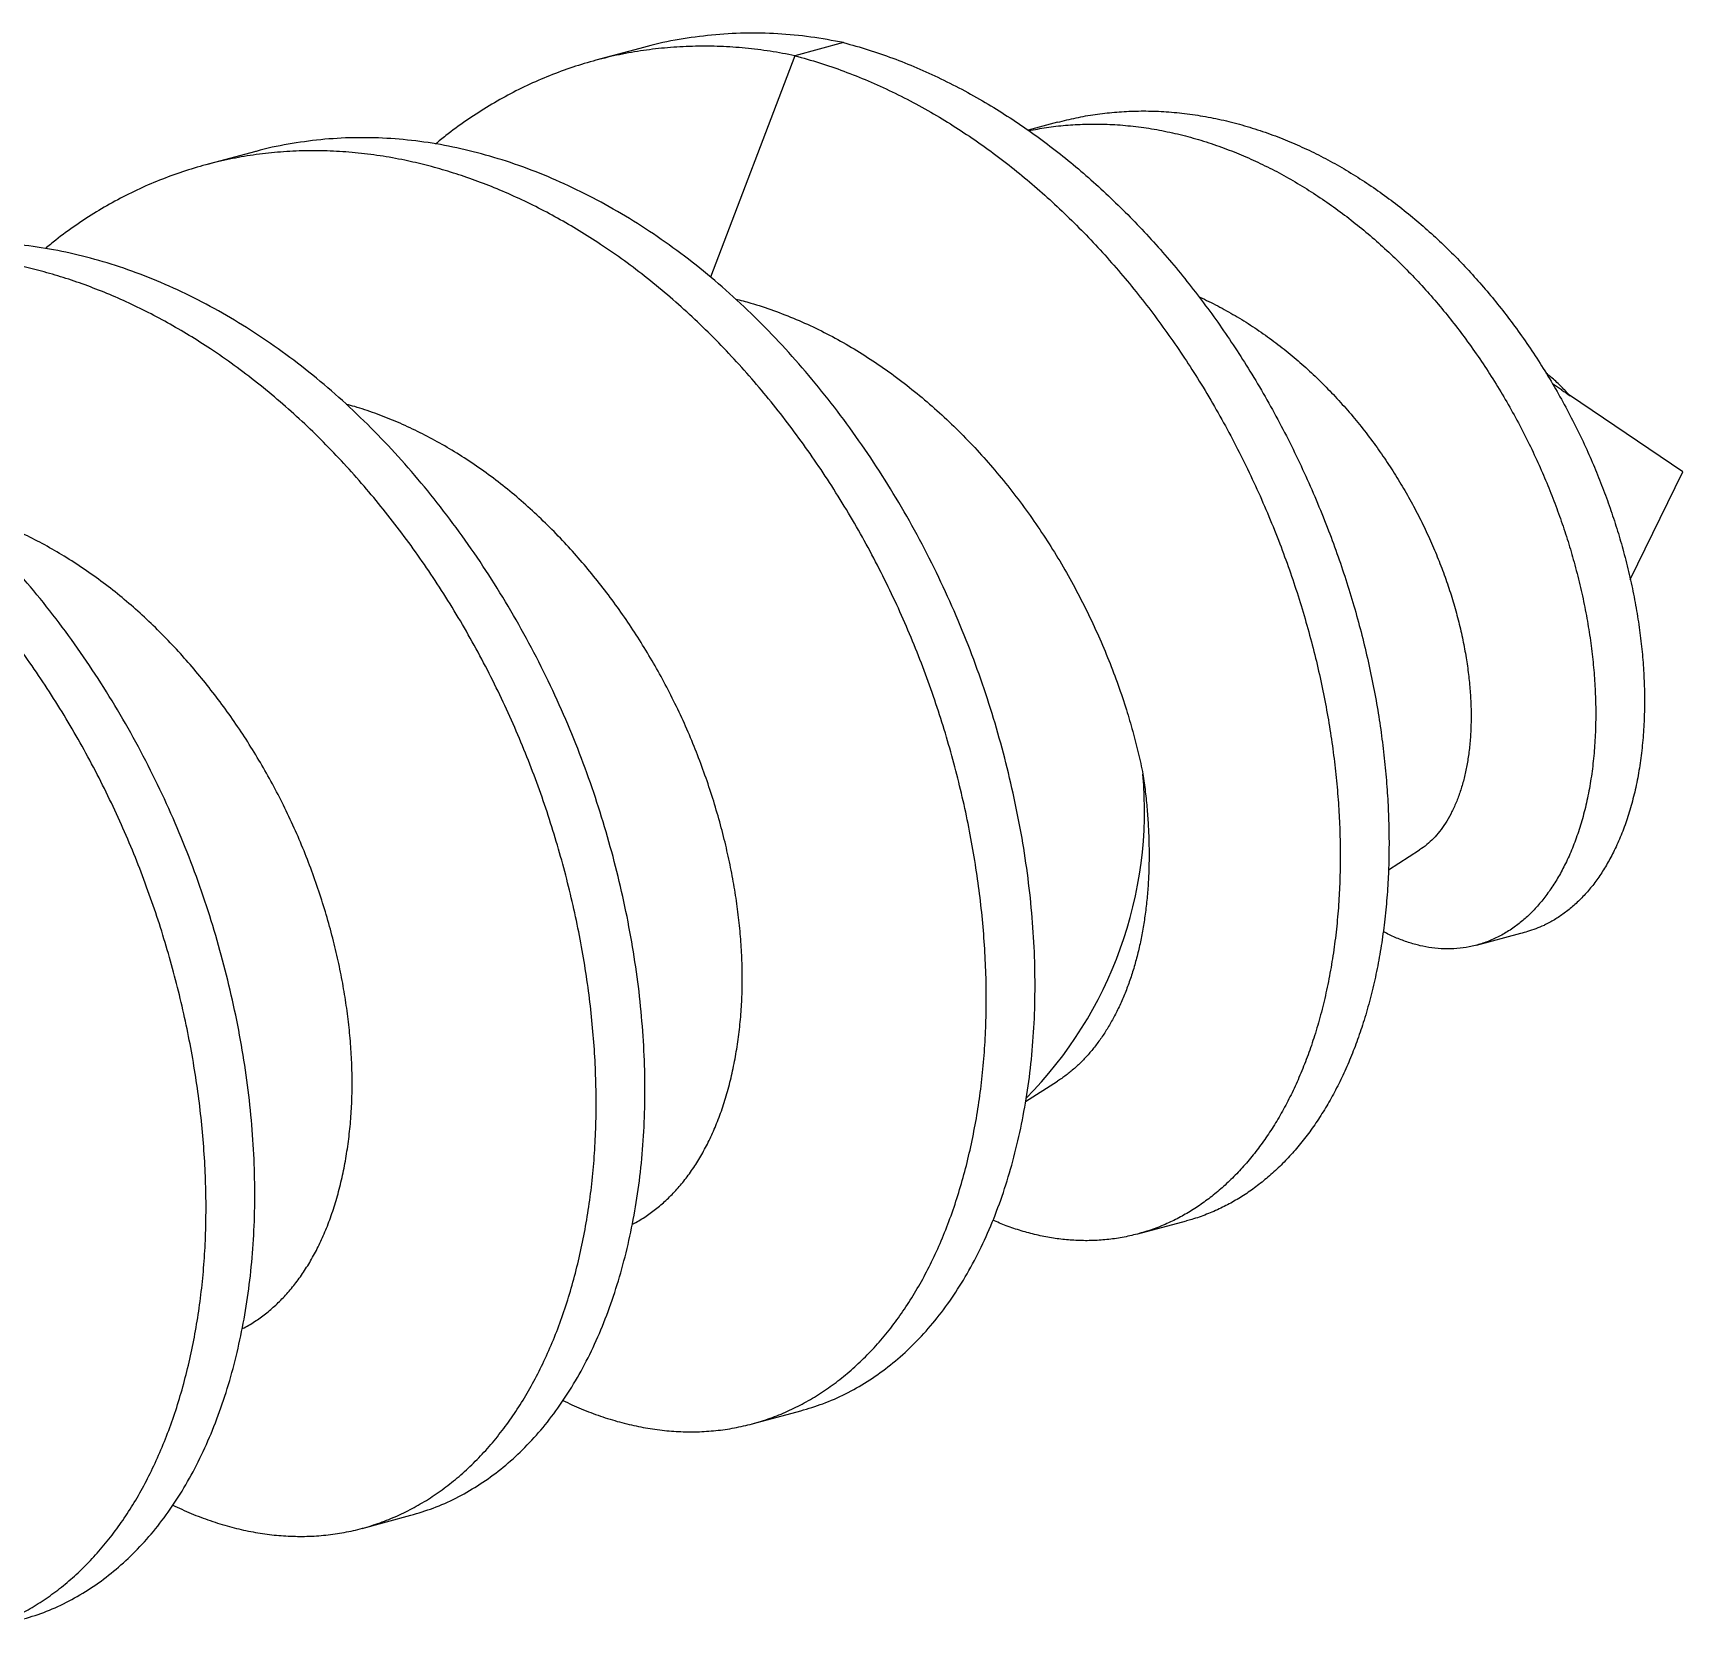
# Model space of a CAD drawing. Header units: inches. Extents: x 0.06 to 2.79, y 0.06 to 2.14.
# Drawn here: x 2.5606 to 2.6603, y 1.9337 to 2.0308 of the extents above; entities that cross this region are included whole.
import ezdxf

# ---------------------------------------------------------------- set-up
doc = ezdxf.new("R2010")
doc.units = ezdxf.units.IN
doc.header["$LTSCALE"] = 0.2599
doc.header["$MEASUREMENT"] = 0
doc.linetypes.add('SLD-Solid', pattern=[0])

msp = doc.modelspace()

# ---------------------------------------------------------------- linework, layer by layer
at = {"color": 7, "linetype": 'SLD-Solid', "lineweight": 25}
for p, q in [((2.597578, 2.029939), (2.594632, 2.029149)), ((2.609597, 2.030214), (2.606651, 2.029425)), ((2.606651, 2.029425), (2.601562, 2.016052)), ((2.622512, 2.025407), (2.620736, 2.024931)), ((2.574008, 2.023624), (2.571062, 2.022835)), ((2.652971, 2.009239), (2.652427, 2.009606)), ((2.660307, 2.0043), (2.653445, 2.00892)), ((2.657125, 1.99779), (2.660307, 2.0043)), ((2.64251, 1.980256), (2.644397, 1.981461)), ((2.647835, 1.975702), (2.650516, 1.97642)), ((2.62059, 1.966256), (2.622516, 1.967485)), ((2.627365, 1.958258), (2.630311, 1.959048)), ((2.604067, 1.946787), (2.607013, 1.947576)), ((2.580497, 1.940472), (2.583443, 1.941262))]:
    msp.add_line(p, q, dxfattribs=at)
msp.add_arc((2.603037, 1.983856), 0.024739, 315.30467, 5.06173, dxfattribs=at)
for points, knots in [([(2.609597, 2.030214), (2.608935, 2.030338), (2.607605, 2.030586), (2.605605, 2.03077), (2.603605, 2.030811), (2.601614, 2.030699), (2.59965, 2.030416), (2.598302, 2.030156), (2.597625, 2.029948), (2.597578, 2.029933)], [0, 0, 0, 0, 0.162398, 0.326104, 0.490815, 0.656214, 0.821974, 0.987768, 1, 1, 1, 1]), ([(2.606651, 2.029425), (2.606153, 2.029521), (2.605154, 2.029712), (2.603652, 2.029894), (2.602145, 2.029996), (2.60064, 2.03001), (2.59915, 2.029937), (2.597679, 2.029779), (2.596233, 2.029537), (2.594806, 2.02921), (2.593393, 2.028798), (2.592001, 2.0283), (2.590633, 2.027717), (2.589303, 2.027054), (2.588014, 2.026316), (2.586767, 2.025499), (2.58574, 2.024757), (2.585142, 2.024259), (2.584936, 2.024086)], [0, 0, 0, 0, 0.0638602, 0.1281301, 0.192743, 0.2576296, 0.322719, 0.3867736, 0.4508846, 0.5149821, 0.5789963, 0.6441592, 0.709091, 0.7737209, 0.8379802, 0.9018748, 0.9660431, 1, 1, 1, 1]), ([(2.609597, 2.030214), (2.610092, 2.030077), (2.611082, 2.029803), (2.612559, 2.029291), (2.614025, 2.028707), (2.615478, 2.028046), (2.616915, 2.027312), (2.618306, 2.026522), (2.619651, 2.025682), (2.620948, 2.024799), (2.622222, 2.023857), (2.623472, 2.022858), (2.624694, 2.021805), (2.625888, 2.020699), (2.627051, 2.019543), (2.628182, 2.018341), (2.62928, 2.017094), (2.630336, 2.015812), (2.63135, 2.0145), (2.632321, 2.01316), (2.633254, 2.011788), (2.634171, 2.010347), (2.635066, 2.008838), (2.635935, 2.007262), (2.636754, 2.005661), (2.637522, 2.004038), (2.638238, 2.002397), (2.638889, 2.000772), (2.639477, 1.999169), (2.640006, 1.997591), (2.640485, 1.996009), (2.640914, 1.994426), (2.641293, 1.992846), (2.641622, 1.991271), (2.641901, 1.989704), (2.64213, 1.988149), (2.642309, 1.986607), (2.642439, 1.985091), (2.642519, 1.983603), (2.642552, 1.982146), (2.642538, 1.980713), (2.642476, 1.97927), (2.64236, 1.977822), (2.642189, 1.976374), (2.641966, 1.974967), (2.641693, 1.973603), (2.64137, 1.972284), (2.641007, 1.971037), (2.640607, 1.969861), (2.640175, 1.968756), (2.639703, 1.9677), (2.639193, 1.966696), (2.638645, 1.965745), (2.638063, 1.964848), (2.637447, 1.964008), (2.636799, 1.963224), (2.636121, 1.962499), (2.635419, 1.961837), (2.634695, 1.961237), (2.633951, 1.960701), (2.633184, 1.960225), (2.632376, 1.959798), (2.631524, 1.959434), (2.630827, 1.959183), (2.630416, 1.959082), (2.630309, 1.959056)], [0, 0, 0, 0, 0.017789, 0.035539, 0.053251, 0.070927, 0.088567, 0.106171, 0.122737, 0.139271, 0.155774, 0.172246, 0.188686, 0.205092, 0.221467, 0.237812, 0.254125, 0.270408, 0.286369, 0.3023, 0.3182, 0.334069, 0.35117, 0.368234, 0.385262, 0.402256, 0.419215, 0.43614, 0.452065, 0.467958, 0.483819, 0.499649, 0.515445, 0.531208, 0.546941, 0.562642, 0.578312, 0.593952, 0.609282, 0.624581, 0.63985, 0.655087, 0.671506, 0.687889, 0.704236, 0.720548, 0.736826, 0.753068, 0.768351, 0.783601, 0.79882, 0.814007, 0.829161, 0.844282, 0.859371, 0.87443, 0.889459, 0.904456, 0.919155, 0.933823, 0.948461, 0.963068, 0.978806, 0.994507, 1, 1, 1, 1]), ([(2.606651, 2.029425), (2.607146, 2.029288), (2.608136, 2.029014), (2.609613, 2.028501), (2.611079, 2.027917), (2.612532, 2.027257), (2.613968, 2.026523), (2.61536, 2.025733), (2.616704, 2.024893), (2.618002, 2.02401), (2.619276, 2.023068), (2.620526, 2.022069), (2.621748, 2.021015), (2.622941, 2.019909), (2.624105, 2.018754), (2.625236, 2.017551), (2.626334, 2.016304), (2.62739, 2.015023), (2.628404, 2.013711), (2.629375, 2.012371), (2.630308, 2.010998), (2.631225, 2.009557), (2.63212, 2.008049), (2.632989, 2.006473), (2.633808, 2.004871), (2.634576, 2.003248), (2.635292, 2.001607), (2.635943, 1.999983), (2.636531, 1.99838), (2.637059, 1.996802), (2.637538, 1.99522), (2.637968, 1.993637), (2.638347, 1.992057), (2.638676, 1.990482), (2.638954, 1.988915), (2.639184, 1.987359), (2.639363, 1.985817), (2.639493, 1.984301), (2.639573, 1.982814), (2.639606, 1.981356), (2.639592, 1.979924), (2.639529, 1.97848), (2.639414, 1.977032), (2.639243, 1.975585), (2.63902, 1.974178), (2.638747, 1.972813), (2.638424, 1.971494), (2.638061, 1.970247), (2.637661, 1.969072), (2.637228, 1.967967), (2.636756, 1.966911), (2.636246, 1.965906), (2.635699, 1.964955), (2.635117, 1.964059), (2.634501, 1.963219), (2.633853, 1.962435), (2.633175, 1.96171), (2.632473, 1.961047), (2.631749, 1.960448), (2.631005, 1.959912), (2.630238, 1.959435), (2.629429, 1.95901), (2.628579, 1.958641), (2.627686, 1.958336), (2.626776, 1.958104), (2.625851, 1.957944), (2.624913, 1.957857), (2.623982, 1.957842), (2.623062, 1.957895), (2.622154, 1.958012), (2.621244, 1.958191), (2.620331, 1.958437), (2.619452, 1.958729), (2.618878, 1.958973), (2.618608, 1.959089)], [0, 0, 0, 0, 0.015567, 0.031099, 0.046598, 0.062065, 0.077501, 0.092905, 0.107401, 0.12187, 0.136311, 0.150724, 0.16511, 0.179466, 0.193795, 0.208098, 0.222373, 0.236621, 0.250588, 0.264528, 0.278441, 0.292327, 0.307292, 0.322223, 0.337124, 0.351995, 0.366835, 0.381645, 0.39558, 0.409487, 0.423367, 0.437218, 0.451041, 0.464835, 0.478601, 0.492341, 0.506053, 0.519739, 0.533153, 0.546541, 0.559902, 0.573235, 0.587603, 0.601938, 0.616243, 0.630517, 0.644761, 0.658974, 0.672347, 0.685692, 0.699009, 0.712298, 0.725559, 0.73879, 0.751995, 0.765172, 0.778322, 0.791446, 0.804308, 0.817144, 0.829952, 0.842734, 0.856506, 0.870245, 0.883954, 0.897632, 0.91128, 0.924897, 0.937708, 0.950492, 0.963247, 0.975975, 0.988673, 1, 1, 1, 1]), ([(2.62251, 2.025406), (2.622885, 2.0255), (2.623638, 2.025688), (2.624788, 2.025887), (2.625951, 2.026023), (2.627122, 2.026091), (2.628326, 2.026091), (2.629562, 2.026017), (2.630826, 2.025865), (2.632088, 2.02564), (2.633346, 2.025341), (2.634597, 2.02497), (2.635815, 2.024538), (2.636997, 2.02405), (2.638142, 2.023513), (2.639271, 2.022917), (2.640382, 2.022264), (2.641473, 2.021557), (2.642542, 2.020799), (2.643588, 2.019991), (2.644608, 2.019137), (2.6456, 2.018238), (2.646558, 2.017302), (2.64748, 2.016333), (2.648364, 2.015334), (2.649215, 2.014301), (2.650053, 2.013209), (2.650875, 2.012058), (2.651675, 2.01085), (2.652431, 2.009616), (2.653142, 2.00836), (2.653808, 2.007086), (2.654414, 2.005822), (2.654963, 2.004571), (2.655457, 2.00334), (2.655907, 2.002104), (2.656314, 2.000868), (2.65669, 1.999587), (2.65703, 1.998264), (2.657328, 1.996904), (2.65757, 1.995559), (2.657757, 1.994233), (2.657888, 1.992931), (2.657965, 1.991655), (2.657989, 1.99041), (2.65796, 1.989162), (2.657874, 1.987918), (2.657727, 1.986688), (2.657522, 1.98551), (2.65726, 1.98439), (2.656945, 1.983331), (2.656578, 1.982336), (2.656175, 1.981434), (2.655741, 1.98062), (2.655284, 1.979891), (2.654793, 1.979224), (2.654269, 1.978622), (2.653716, 1.978086), (2.653139, 1.977623), (2.652546, 1.977226), (2.652136, 1.977017), (2.651931, 1.976913)], [0, 0, 0, 0, 0.017117, 0.0343538, 0.0515422, 0.0686815, 0.0857717, 0.1039865, 0.1221441, 0.1402466, 0.1582948, 0.1762888, 0.1942278, 0.2110911, 0.2279046, 0.2446678, 0.2613794, 0.2780409, 0.2946536, 0.3112182, 0.3277345, 0.3442021, 0.3606203, 0.376697, 0.3927253, 0.4087039, 0.424634, 0.4417837, 0.4588792, 0.4759205, 0.492907, 0.509838, 0.526713, 0.5425719, 0.5583794, 0.5741374, 0.5898469, 0.6055084, 0.6229303, 0.6402914, 0.6575909, 0.6748284, 0.6920022, 0.7091133, 0.7261637, 0.7431544, 0.7616208, 0.7800149, 0.7983358, 0.8165826, 0.8347537, 0.8528512, 0.8708774, 0.8873393, 0.9037409, 0.9200816, 0.9363605, 0.952577, 0.9687298, 0.9843933, 1, 1, 1, 1]), ([(2.620781, 2.0249), (2.621135, 2.024967), (2.62187, 2.025105), (2.623005, 2.025233), (2.624176, 2.025302), (2.62538, 2.025301), (2.626616, 2.025228), (2.62788, 2.025076), (2.629142, 2.02485), (2.6304, 2.024551), (2.631651, 2.024181), (2.632868, 2.023749), (2.63405, 2.023261), (2.635196, 2.022723), (2.636325, 2.022127), (2.637436, 2.021475), (2.638527, 2.020768), (2.639596, 2.02001), (2.640642, 2.019202), (2.641662, 2.018348), (2.642654, 2.017449), (2.643612, 2.016513), (2.644533, 2.015544), (2.645418, 2.014544), (2.646269, 2.013511), (2.647107, 2.012419), (2.647929, 2.011269), (2.648728, 2.01006), (2.649485, 2.008826), (2.650196, 2.007571), (2.650861, 2.006297), (2.651468, 2.005032), (2.652016, 2.003782), (2.652511, 2.00255), (2.652961, 2.001315), (2.653368, 2.000079), (2.653744, 1.998797), (2.654084, 1.997474), (2.654381, 1.996115), (2.654624, 1.99477), (2.65481, 1.993444), (2.654942, 1.992141), (2.655019, 1.990866), (2.655043, 1.989621), (2.655014, 1.988373), (2.654928, 1.987129), (2.65478, 1.985898), (2.654575, 1.984721), (2.654314, 1.9836), (2.653999, 1.982541), (2.653632, 1.981547), (2.653228, 1.980644), (2.652795, 1.979831), (2.652338, 1.979102), (2.651846, 1.978435), (2.651323, 1.977833), (2.650769, 1.977297), (2.650171, 1.976815), (2.649527, 1.976394), (2.648839, 1.976042), (2.648129, 1.975773), (2.647399, 1.975586), (2.646654, 1.975482), (2.645897, 1.975462), (2.645152, 1.975524), (2.644423, 1.975658), (2.643715, 1.975855), (2.643008, 1.976125), (2.642501, 1.97635), (2.642233, 1.976503), (2.642197, 1.976523)], [0, 0, 0, 0, 0.0140015, 0.0291306, 0.0442165, 0.0592592, 0.0752918, 0.091274, 0.1072077, 0.1230937, 0.1389319, 0.1547218, 0.1695648, 0.1843638, 0.1991188, 0.2138283, 0.2284936, 0.243116, 0.2576961, 0.2722337, 0.2867283, 0.3011796, 0.3153302, 0.3294382, 0.3435025, 0.3575241, 0.3726192, 0.3876666, 0.4026663, 0.4176177, 0.4325203, 0.4473735, 0.4613325, 0.4752462, 0.4891162, 0.5029437, 0.5167288, 0.5320635, 0.5473447, 0.5625716, 0.577744, 0.5928603, 0.6079213, 0.6229291, 0.6378841, 0.6541382, 0.6703286, 0.6864546, 0.7025154, 0.7185094, 0.7344388, 0.7503053, 0.764795, 0.7792316, 0.7936146, 0.8079432, 0.8222169, 0.8364346, 0.8518828, 0.8672684, 0.8825914, 0.8978514, 0.9130473, 0.9281784, 0.9432434, 0.9569959, 0.9706952, 0.9843421, 0.9979364, 1, 1, 1, 1]), ([(2.592628, 1.948197), (2.592999, 1.948024), (2.593754, 1.947671), (2.594901, 1.947242), (2.596056, 1.946886), (2.597204, 1.946614), (2.598343, 1.946424), (2.599477, 1.946316), (2.60061, 1.946292), (2.601739, 1.946354), (2.602858, 1.946504), (2.603957, 1.946743), (2.605031, 1.947067), (2.606079, 1.947477), (2.607096, 1.94797), (2.608079, 1.948543), (2.609026, 1.949192), (2.609938, 1.949919), (2.610813, 1.950722), (2.61165, 1.951603), (2.612443, 1.952556), (2.613189, 1.953578), (2.613887, 1.954663), (2.614539, 1.955816), (2.615146, 1.95704), (2.615705, 1.958334), (2.616214, 1.959695), (2.616668, 1.961108), (2.617064, 1.96257), (2.617404, 1.964074), (2.617688, 1.965618), (2.617914, 1.967201), (2.618079, 1.968826), (2.618183, 1.970494), (2.618224, 1.9722), (2.618202, 1.97394), (2.618117, 1.975697), (2.61797, 1.977466), (2.617763, 1.979241), (2.617495, 1.981026), (2.617166, 1.982829), (2.616776, 1.984642), (2.616325, 1.986462), (2.615818, 1.988269), (2.615256, 1.990064), (2.614635, 1.991849), (2.613951, 1.993627), (2.613205, 1.995393), (2.6124, 1.997141), (2.611537, 1.998865), (2.610618, 2.000561), (2.609646, 2.002222), (2.608631, 2.003835), (2.607576, 2.005395), (2.606486, 2.006898), (2.605359, 2.008349), (2.604191, 2.009753), (2.602984, 2.011108), (2.601736, 2.012414), (2.600448, 2.013662), (2.599119, 2.014853), (2.597751, 2.015983), (2.59635, 2.017047), (2.594972, 2.018004), (2.593625, 2.01886), (2.592316, 2.019621), (2.590994, 2.020321), (2.589662, 2.020956), (2.588332, 2.021523), (2.587007, 2.022021), (2.58569, 2.022453), (2.584382, 2.022819), (2.583015, 2.023136), (2.581584, 2.023394), (2.580082, 2.02358), (2.578576, 2.023681), (2.57707, 2.023696), (2.57558, 2.023623), (2.574109, 2.023464), (2.572663, 2.023222), (2.571236, 2.022896), (2.569824, 2.022484), (2.568431, 2.021986), (2.567063, 2.021403), (2.565733, 2.02074), (2.564444, 2.020002), (2.563197, 2.019184), (2.56217, 2.018443), (2.561573, 2.017944), (2.561366, 2.017771)], [0, 0, 0, 0, 0.011175, 0.022766, 0.034361, 0.045821, 0.057342, 0.06891, 0.080514, 0.092379, 0.104255, 0.116128, 0.127986, 0.139814, 0.151599, 0.16333, 0.174967, 0.18654, 0.198166, 0.209861, 0.221614, 0.233199, 0.244815, 0.256449, 0.268088, 0.279956, 0.291804, 0.303617, 0.315383, 0.327088, 0.338721, 0.350327, 0.361982, 0.373701, 0.385472, 0.397283, 0.409119, 0.420757, 0.432394, 0.444018, 0.455617, 0.467413, 0.479157, 0.490835, 0.502441, 0.514075, 0.525782, 0.537549, 0.549337, 0.56116, 0.573003, 0.584853, 0.596698, 0.608313, 0.619896, 0.631436, 0.642921, 0.654571, 0.66617, 0.677834, 0.689566, 0.701353, 0.713182, 0.72504, 0.735586, 0.746136, 0.756679, 0.767206, 0.777707, 0.787988, 0.798227, 0.808416, 0.818463, 0.830056, 0.841724, 0.853453, 0.865232, 0.877048, 0.888677, 0.900315, 0.911951, 0.923572, 0.935401, 0.947189, 0.958922, 0.970587, 0.982186, 0.993835, 1, 1, 1, 1]), ([(2.607013, 1.947581), (2.607459, 1.947712), (2.608379, 1.947984), (2.609717, 1.948581), (2.611029, 1.949321), (2.61228, 1.950202), (2.61347, 1.951219), (2.614591, 1.952371), (2.615643, 1.953661), (2.616617, 1.955081), (2.617508, 1.956627), (2.61831, 1.958289), (2.619019, 1.960058), (2.61963, 1.961922), (2.620142, 1.963871), (2.620554, 1.965893), (2.620868, 1.967989), (2.621074, 1.970157), (2.621171, 1.972399), (2.621157, 1.974703), (2.62103, 1.977057), (2.620792, 1.979447), (2.620442, 1.98186), (2.619984, 1.984282), (2.619422, 1.986699), (2.618759, 1.989098), (2.618, 1.99148), (2.617133, 1.993843), (2.616157, 1.996188), (2.615075, 1.998504), (2.613892, 2.000777), (2.612613, 2.002994), (2.611246, 2.005141), (2.609799, 2.007207), (2.608282, 2.00918), (2.606704, 2.011051), (2.605068, 2.012821), (2.603367, 2.014489), (2.601595, 2.016053), (2.599758, 2.017507), (2.597867, 2.01884), (2.595931, 2.020045), (2.593963, 2.021112), (2.591972, 2.022038), (2.589972, 2.022818), (2.587973, 2.023449), (2.585981, 2.023934), (2.583988, 2.024271), (2.581988, 2.02446), (2.579988, 2.024495), (2.577998, 2.02438), (2.576034, 2.024093), (2.574702, 2.023835), (2.57404, 2.02363), (2.574008, 2.02362)], [0, 0, 0, 0, 0.018513, 0.038178, 0.05773, 0.077132, 0.096477, 0.115977, 0.135605, 0.155321, 0.175088, 0.194866, 0.214616, 0.234299, 0.253876, 0.273311, 0.292641, 0.312112, 0.331717, 0.351419, 0.371179, 0.390958, 0.410717, 0.430416, 0.450017, 0.469483, 0.488811, 0.508252, 0.527833, 0.547519, 0.567271, 0.587049, 0.606815, 0.626529, 0.646152, 0.665648, 0.684988, 0.704397, 0.723954, 0.743622, 0.763363, 0.78314, 0.802911, 0.822638, 0.842283, 0.861806, 0.881173, 0.900548, 0.920078, 0.939727, 0.959457, 0.97923, 0.999005, 1, 1, 1, 1]), ([(2.583443, 1.941265), (2.5839, 1.941401), (2.584831, 1.941677), (2.586178, 1.942282), (2.587489, 1.943025), (2.588739, 1.94391), (2.589927, 1.94493), (2.591047, 1.946085), (2.592097, 1.947378), (2.593069, 1.948802), (2.593958, 1.95035), (2.594758, 1.952015), (2.595464, 1.953786), (2.596073, 1.955653), (2.596583, 1.957603), (2.596993, 1.959627), (2.597305, 1.961725), (2.597508, 1.963895), (2.597602, 1.966138), (2.597586, 1.968443), (2.597456, 1.970798), (2.597215, 1.973189), (2.596863, 1.975602), (2.596402, 1.978024), (2.595837, 1.980441), (2.595173, 1.98284), (2.594411, 1.985221), (2.593542, 1.987584), (2.592563, 1.989929), (2.591479, 1.992244), (2.590293, 1.994515), (2.589012, 1.99673), (2.587643, 1.998876), (2.586195, 2.000939), (2.584676, 2.002911), (2.583096, 2.00478), (2.58146, 2.006547), (2.579756, 2.008212), (2.577982, 2.009774), (2.576144, 2.011225), (2.574252, 2.012556), (2.572316, 2.013757), (2.570346, 2.014821), (2.568356, 2.015744), (2.566355, 2.01652), (2.564356, 2.017148), (2.562364, 2.017629), (2.560371, 2.017963), (2.558372, 2.018148), (2.556372, 2.018179), (2.554381, 2.018061), (2.552419, 2.017769), (2.551102, 2.017513), (2.550455, 2.017313), (2.550438, 2.017307)], [0, 0, 0, 0, 0.018976, 0.038639, 0.058188, 0.077586, 0.096933, 0.116437, 0.136067, 0.155785, 0.175553, 0.195331, 0.215079, 0.23476, 0.254334, 0.273766, 0.293096, 0.312571, 0.332179, 0.351883, 0.371644, 0.391423, 0.41118, 0.430877, 0.450476, 0.469938, 0.489266, 0.50871, 0.528295, 0.547983, 0.567735, 0.587514, 0.607279, 0.626991, 0.646612, 0.666104, 0.685443, 0.704855, 0.724415, 0.744085, 0.763828, 0.783604, 0.803375, 0.823101, 0.842743, 0.862263, 0.881626, 0.901005, 0.920539, 0.94019, 0.959922, 0.979695, 0.99947, 1, 1, 1, 1]), ([(2.569058, 1.941882), (2.569429, 1.941709), (2.570184, 1.941356), (2.571331, 1.940928), (2.572486, 1.940571), (2.573634, 1.940299), (2.574773, 1.940109), (2.575908, 1.940001), (2.577041, 1.939977), (2.578169, 1.940039), (2.579288, 1.94019), (2.580387, 1.940428), (2.581462, 1.940753), (2.582509, 1.941162), (2.583526, 1.941655), (2.584509, 1.942228), (2.585456, 1.942878), (2.586368, 1.943604), (2.587243, 1.944407), (2.58808, 1.945288), (2.588873, 1.946242), (2.58962, 1.947263), (2.590318, 1.948348), (2.590969, 1.949501), (2.591576, 1.950725), (2.592136, 1.95202), (2.592644, 1.95338), (2.593098, 1.954794), (2.593495, 1.956255), (2.593834, 1.957759), (2.594118, 1.959303), (2.594344, 1.960887), (2.594509, 1.962512), (2.594613, 1.964179), (2.594654, 1.965885), (2.594632, 1.967625), (2.594547, 1.969383), (2.5944, 1.971152), (2.594193, 1.972927), (2.593925, 1.974712), (2.593596, 1.976514), (2.593206, 1.978328), (2.592755, 1.980147), (2.592248, 1.981954), (2.591686, 1.983749), (2.591065, 1.985535), (2.590381, 1.987313), (2.589635, 1.989078), (2.58883, 1.990826), (2.587967, 1.99255), (2.587048, 1.994246), (2.586076, 1.995908), (2.585061, 1.997521), (2.584006, 1.99908), (2.582916, 2.000583), (2.581789, 2.002034), (2.580621, 2.003438), (2.579414, 2.004793), (2.578166, 2.006099), (2.576878, 2.007347), (2.575549, 2.008538), (2.574181, 2.009668), (2.57278, 2.010732), (2.571402, 2.01169), (2.570055, 2.012545), (2.568746, 2.013307), (2.567424, 2.014006), (2.566092, 2.014641), (2.564762, 2.015208), (2.563437, 2.015707), (2.562121, 2.016138), (2.560812, 2.016504), (2.559445, 2.016821), (2.558014, 2.017079), (2.556512, 2.017266), (2.555006, 2.017367), (2.553501, 2.017381), (2.55201, 2.017308), (2.55054, 2.01715), (2.549093, 2.016907), (2.547666, 2.016581), (2.546254, 2.016169), (2.544861, 2.015671), (2.543493, 2.015088), (2.542164, 2.014425), (2.540874, 2.013687), (2.539627, 2.01287), (2.5386, 2.012128), (2.538003, 2.011629), (2.537796, 2.011457)], [0, 0, 0, 0, 0.011177, 0.022767, 0.034363, 0.045823, 0.057343, 0.068912, 0.080516, 0.092381, 0.104256, 0.11613, 0.127987, 0.139815, 0.151601, 0.163331, 0.174968, 0.186541, 0.198167, 0.209863, 0.221615, 0.2332, 0.244816, 0.25645, 0.268089, 0.279958, 0.291805, 0.303618, 0.315384, 0.327089, 0.338722, 0.350328, 0.361983, 0.373702, 0.385473, 0.397284, 0.40912, 0.420758, 0.432395, 0.444019, 0.455618, 0.467414, 0.479158, 0.490836, 0.502441, 0.514076, 0.525783, 0.53755, 0.549338, 0.56116, 0.573004, 0.584854, 0.596699, 0.608313, 0.619897, 0.631437, 0.642922, 0.654572, 0.666171, 0.677835, 0.689567, 0.701354, 0.713182, 0.72504, 0.735587, 0.746136, 0.756679, 0.767206, 0.777708, 0.787989, 0.798228, 0.808417, 0.818464, 0.830057, 0.841724, 0.853454, 0.865233, 0.877049, 0.888677, 0.900316, 0.911952, 0.923572, 0.935402, 0.947189, 0.958922, 0.970587, 0.982186, 0.993835, 1, 1, 1, 1]), ([(2.603063, 2.014729), (2.603369, 2.014652), (2.604139, 2.014457), (2.605363, 2.014046), (2.606732, 2.013513), (2.608084, 2.012896), (2.609415, 2.0122), (2.610724, 2.011424), (2.612009, 2.010572), (2.613267, 2.009648), (2.614493, 2.008656), (2.615683, 2.007602), (2.616831, 2.006487), (2.617937, 2.005314), (2.619, 2.004086), (2.620017, 2.002808), (2.620986, 2.001486), (2.621902, 2.000127), (2.622763, 1.998735), (2.623565, 1.997312), (2.624311, 1.995862), (2.624998, 1.994389), (2.625626, 1.992902), (2.62619, 1.991408), (2.626669, 1.989978), (2.627069, 1.988615), (2.627406, 1.987322), (2.627589, 1.986466), (2.62768, 1.986038)], [0, 0, 0, 0, 0.026257, 0.065923, 0.10559, 0.145193, 0.184671, 0.224151, 0.263754, 0.303422, 0.343089, 0.382693, 0.422172, 0.461651, 0.501255, 0.540922, 0.580589, 0.620192, 0.659671, 0.699151, 0.738755, 0.778423, 0.81809, 0.857695, 0.897174, 0.931443, 0.965732, 1, 1, 1, 1]), ([(2.631066, 2.014854), (2.63113, 2.014827), (2.631555, 2.014645), (2.632329, 2.014248), (2.63339, 2.013658), (2.634435, 2.012998), (2.635463, 2.012277), (2.636452, 2.011509), (2.637403, 2.010699), (2.638312, 2.009851), (2.639195, 2.008956), (2.640047, 2.008013), (2.640867, 2.007028), (2.641638, 2.006019), (2.642359, 2.004993), (2.643031, 2.003953), (2.643664, 2.002887), (2.644255, 2.001797), (2.644803, 2.000686), (2.645297, 1.99958), (2.645738, 1.998481), (2.646126, 1.997394), (2.646469, 1.996304), (2.646765, 1.995214), (2.647013, 1.99413), (2.647209, 1.993074), (2.647355, 1.992051), (2.647452, 1.991061), (2.647504, 1.990092), (2.647509, 1.989148), (2.647468, 1.988233), (2.647382, 1.987366), (2.647255, 1.98655), (2.64709, 1.985787), (2.646885, 1.985064), (2.64664, 1.984386), (2.646357, 1.983756), (2.646042, 1.983188), (2.645699, 1.982683), (2.645332, 1.982239), (2.644935, 1.981856), (2.644621, 1.981598), (2.644432, 1.981489), (2.644394, 1.981466)], [0, 0, 0, 0, 0.0046958, 0.0312914, 0.0578656, 0.0848865, 0.11193, 0.1389505, 0.1650278, 0.1911259, 0.2172028, 0.2437184, 0.2702564, 0.2967718, 0.3223594, 0.3479673, 0.3735546, 0.3995722, 0.4256117, 0.451629, 0.4767339, 0.5018587, 0.5269633, 0.5524899, 0.5780379, 0.603564, 0.628192, 0.6528396, 0.6774673, 0.7025091, 0.727572, 0.7526135, 0.7767664, 0.8009387, 0.8250914, 0.8496513, 0.8742318, 0.8987912, 0.9224542, 0.9461361, 0.9697987, 0.9938609, 1, 1, 1, 1]), ([(2.559874, 1.934948), (2.560342, 1.935089), (2.561283, 1.935371), (2.56264, 1.935983), (2.563949, 1.93673), (2.565198, 1.937617), (2.566385, 1.938641), (2.567503, 1.9398), (2.568551, 1.941095), (2.569522, 1.942522), (2.570408, 1.944074), (2.571206, 1.945741), (2.57191, 1.947514), (2.572517, 1.949383), (2.573024, 1.951335), (2.573432, 1.953361), (2.573741, 1.95546), (2.573942, 1.957632), (2.574033, 1.959877), (2.574014, 1.962183), (2.573882, 1.964539), (2.573638, 1.966931), (2.573283, 1.969345), (2.57282, 1.971767), (2.572253, 1.974183), (2.571586, 1.976581), (2.570822, 1.978962), (2.56995, 1.981325), (2.568969, 1.983669), (2.567882, 1.985983), (2.566694, 1.988254), (2.565411, 1.990467), (2.56404, 1.992611), (2.56259, 1.994672), (2.56107, 1.996641), (2.559489, 1.998508), (2.55785, 2.000273), (2.556145, 2.001936), (2.55437, 2.003495), (2.552531, 2.004943), (2.550637, 2.006271), (2.5487, 2.007469), (2.54673, 2.00853), (2.544739, 2.009449), (2.542738, 2.010222), (2.540739, 2.010846), (2.538748, 2.011324), (2.536755, 2.011654), (2.534755, 2.011836), (2.532755, 2.011863), (2.530765, 2.011742), (2.528803, 2.011446), (2.527502, 2.011192), (2.52687, 2.010995), (2.526868, 2.010994)], [0, 0, 0, 0, 0.019439, 0.0391, 0.058645, 0.07804, 0.09739, 0.116897, 0.13653, 0.156249, 0.176018, 0.195795, 0.215543, 0.235222, 0.254793, 0.27422, 0.293552, 0.313031, 0.332641, 0.352347, 0.372108, 0.391887, 0.411644, 0.431339, 0.450935, 0.470394, 0.489721, 0.509169, 0.528757, 0.548446, 0.5682, 0.587979, 0.607743, 0.627453, 0.647072, 0.66656, 0.685897, 0.705313, 0.724876, 0.744548, 0.764292, 0.784069, 0.803839, 0.823564, 0.843203, 0.86272, 0.88208, 0.901463, 0.920999, 0.940653, 0.960386, 0.98016, 0.999934, 1, 1, 1, 1]), ([(2.545488, 1.935568), (2.545859, 1.935395), (2.546614, 1.935042), (2.547761, 1.934613), (2.548917, 1.934257), (2.550064, 1.933985), (2.551203, 1.933794), (2.552338, 1.933687), (2.553471, 1.933663), (2.554599, 1.933725), (2.555718, 1.933875), (2.556817, 1.934113), (2.557892, 1.934438), (2.55894, 1.934848), (2.559957, 1.935341), (2.56094, 1.935913), (2.561886, 1.936563), (2.562799, 1.937289), (2.563673, 1.938092), (2.56451, 1.938974), (2.565303, 1.939927), (2.56605, 1.940948), (2.566748, 1.942034), (2.567399, 1.943186), (2.568006, 1.944411), (2.568566, 1.945705), (2.569075, 1.947066), (2.569528, 1.948479), (2.569925, 1.949941), (2.570265, 1.951445), (2.570548, 1.952988), (2.570775, 1.954572), (2.570939, 1.956197), (2.571043, 1.957865), (2.571084, 1.959571), (2.571062, 1.961311), (2.570977, 1.963068), (2.57083, 1.964837), (2.570623, 1.966612), (2.570355, 1.968397), (2.570026, 1.970199), (2.569636, 1.972013), (2.569185, 1.973832), (2.568678, 1.975639), (2.568117, 1.977435), (2.567495, 1.97922), (2.566811, 1.980998), (2.566066, 1.982764), (2.56526, 1.984511), (2.564397, 1.986236), (2.563478, 1.987931), (2.562507, 1.989593), (2.561491, 1.991206), (2.560436, 1.992766), (2.559347, 1.994269), (2.55822, 1.995719), (2.557052, 1.997124), (2.555844, 1.998478), (2.554597, 1.999784), (2.553308, 2.001033), (2.551979, 2.002224), (2.550612, 2.003354), (2.54921, 2.004418), (2.547832, 2.005375), (2.546486, 2.006231), (2.545177, 2.006992), (2.543854, 2.007691), (2.542522, 2.008327), (2.541192, 2.008893), (2.539867, 2.009392), (2.538551, 2.009824), (2.537242, 2.01019), (2.535875, 2.010507), (2.534445, 2.010765), (2.532942, 2.010951), (2.531436, 2.011052), (2.529931, 2.011066), (2.528441, 2.010994), (2.52697, 2.010835), (2.525523, 2.010593), (2.524096, 2.010266), (2.522684, 2.009854), (2.521292, 2.009357), (2.519924, 2.008773), (2.518594, 2.008111), (2.517305, 2.007373), (2.516058, 2.006555), (2.51503, 2.005814), (2.514433, 2.005315), (2.514227, 2.005142)], [0, 0, 0, 0, 0.011177, 0.022768, 0.034363, 0.045824, 0.057344, 0.068912, 0.080516, 0.092381, 0.104257, 0.116131, 0.127988, 0.139816, 0.151602, 0.163332, 0.174969, 0.186542, 0.198168, 0.209863, 0.221616, 0.233201, 0.244817, 0.256451, 0.26809, 0.279959, 0.291806, 0.303619, 0.315385, 0.32709, 0.338723, 0.350329, 0.361984, 0.373703, 0.385474, 0.397285, 0.409121, 0.420759, 0.432396, 0.44402, 0.455619, 0.467415, 0.479159, 0.490837, 0.502442, 0.514077, 0.525784, 0.537551, 0.549339, 0.561161, 0.573004, 0.584855, 0.5967, 0.608314, 0.619898, 0.631438, 0.642923, 0.654573, 0.666172, 0.677836, 0.689568, 0.701355, 0.713183, 0.725041, 0.735588, 0.746137, 0.75668, 0.767207, 0.777709, 0.78799, 0.798229, 0.808418, 0.818465, 0.830058, 0.841725, 0.853455, 0.865234, 0.87705, 0.888678, 0.900317, 0.911953, 0.923573, 0.935403, 0.94719, 0.958923, 0.970588, 0.982188, 0.993836, 1, 1, 1, 1]), ([(2.653489, 2.008874), (2.653315, 2.009061), (2.652966, 2.009435), (2.652472, 2.009902), (2.652146, 2.010169), (2.652016, 2.010276)], [0, 0, 0, 0, 0.375239, 0.750511, 1, 1, 1, 1]), ([(2.652971, 2.009239), (2.652977, 2.009235), (2.653154, 2.009121), (2.653324, 2.008995), (2.653489, 2.008874)], [0, 0, 0, 0, 0.034763, 1, 1, 1, 1]), ([(2.596815, 1.958842), (2.596861, 1.958864), (2.597153, 1.959001), (2.597654, 1.95932), (2.598316, 1.959799), (2.598939, 1.960342), (2.599528, 1.960947), (2.600085, 1.961618), (2.600606, 1.962354), (2.601088, 1.963151), (2.601531, 1.964007), (2.601938, 1.964934), (2.602304, 1.96593), (2.602627, 1.966995), (2.602899, 1.968106), (2.60312, 1.969259), (2.603291, 1.970451), (2.603408, 1.971662), (2.603469, 1.97289), (2.603476, 1.974134), (2.60343, 1.97541), (2.60333, 1.976713), (2.603175, 1.978037), (2.602968, 1.979377), (2.602707, 1.980728), (2.602391, 1.982105), (2.602017, 1.983503), (2.601585, 1.984916), (2.601104, 1.986319), (2.600571, 1.987713), (2.59998, 1.989097), (2.599341, 1.99045), (2.598657, 1.991768), (2.597936, 1.993047), (2.597167, 1.9943), (2.596355, 1.995523), (2.595502, 1.996711), (2.594613, 1.997859), (2.593691, 1.998963), (2.592725, 2.000036), (2.591717, 2.001074), (2.590663, 2.002075), (2.58957, 2.003022), (2.588439, 2.003915), (2.587275, 2.004748), (2.586094, 2.00551), (2.584902, 2.0062), (2.583704, 2.006815), (2.582494, 2.007363), (2.581277, 2.007835), (2.580295, 2.00817), (2.579718, 2.008323), (2.579548, 2.008367)], [0, 0, 0, 0, 0.003904, 0.024946, 0.044896, 0.064745, 0.08472, 0.104824, 0.12503, 0.145309, 0.165631, 0.185968, 0.207256, 0.228493, 0.249646, 0.270682, 0.29157, 0.312372, 0.332367, 0.352488, 0.372706, 0.392993, 0.41332, 0.433656, 0.453973, 0.47424, 0.495388, 0.516418, 0.537298, 0.558103, 0.579061, 0.600154, 0.620384, 0.640678, 0.661008, 0.681344, 0.701655, 0.721913, 0.742089, 0.762154, 0.783025, 0.803835, 0.8248, 0.845899, 0.867098, 0.888364, 0.90905, 0.929736, 0.950392, 0.970987, 0.99149, 1, 1, 1, 1]), ([(2.573245, 1.952527), (2.573291, 1.952549), (2.573583, 1.952686), (2.574085, 1.953006), (2.574747, 1.953484), (2.575369, 1.954027), (2.575958, 1.954633), (2.576515, 1.955304), (2.577036, 1.956039), (2.577519, 1.956836), (2.577961, 1.957693), (2.578368, 1.958619), (2.578735, 1.959616), (2.579057, 1.96068), (2.57933, 1.961792), (2.579551, 1.962945), (2.579721, 1.964136), (2.579838, 1.965347), (2.579899, 1.966575), (2.579906, 1.96782), (2.57986, 1.969096), (2.57976, 1.970398), (2.579606, 1.971722), (2.579398, 1.973062), (2.579138, 1.974413), (2.578821, 1.97579), (2.578447, 1.977188), (2.578016, 1.978601), (2.577534, 1.980004), (2.577001, 1.981398), (2.57641, 1.982782), (2.575771, 1.984136), (2.575088, 1.985454), (2.574366, 1.986732), (2.573597, 1.987985), (2.572785, 1.989208), (2.571932, 1.990396), (2.571043, 1.991544), (2.570121, 1.992649), (2.569156, 1.993722), (2.568148, 1.994759), (2.567093, 1.99576), (2.566, 1.996708), (2.56487, 1.9976), (2.563706, 1.998433), (2.562525, 1.999195), (2.561332, 1.999885), (2.560134, 2.000501), (2.558925, 2.001048), (2.557708, 2.00152), (2.556726, 2.001855), (2.55615, 2.002008), (2.555981, 2.002052)], [0, 0, 0, 0, 0.0039117, 0.0249549, 0.0449052, 0.0647546, 0.0847305, 0.1048354, 0.1250418, 0.1453213, 0.1656446, 0.1859822, 0.207271, 0.228509, 0.2496627, 0.2706996, 0.2915881, 0.3123901, 0.3323864, 0.3525079, 0.3727268, 0.3930144, 0.4133416, 0.4336788, 0.4539963, 0.4742646, 0.4954135, 0.5164439, 0.5373246, 0.5581303, 0.5790892, 0.6001825, 0.6204132, 0.6407084, 0.6610389, 0.6813751, 0.7016873, 0.721946, 0.7421223, 0.7621879, 0.7830606, 0.8038708, 0.8248369, 0.8459359, 0.8671357, 0.8884031, 0.9090894, 0.9297764, 0.9504331, 0.9710285, 0.9915323, 1, 1, 1, 1]), ([(2.62768, 1.986038), (2.62773, 1.985681), (2.627829, 1.984965), (2.627935, 1.983904), (2.628009, 1.98285), (2.628047, 1.98181), (2.628051, 1.98078), (2.62802, 1.979768), (2.627953, 1.978773), (2.627852, 1.977812), (2.627718, 1.976886), (2.627553, 1.975995), (2.627355, 1.97513), (2.627124, 1.974292), (2.626861, 1.973484), (2.626566, 1.972706), (2.62624, 1.971964), (2.625888, 1.971271), (2.625515, 1.970626), (2.625122, 1.970029), (2.624701, 1.969469), (2.624256, 1.96895), (2.623785, 1.96847), (2.623289, 1.968037), (2.622864, 1.967709), (2.622598, 1.967544), (2.622512, 1.967491)], [0, 0, 0, 0, 0.0421612, 0.0845548, 0.1269485, 0.1697986, 0.2126486, 0.2559649, 0.2992812, 0.3428452, 0.3850223, 0.4271994, 0.4697471, 0.5122948, 0.555315, 0.5983351, 0.6417425, 0.6851499, 0.7266135, 0.7683119, 0.8100103, 0.8521696, 0.8943288, 0.9369588, 0.9795888, 1, 1, 1, 1]), ([(2.650515, 1.976424), (2.650654, 1.976462), (2.650964, 1.976545), (2.651436, 1.976709), (2.651766, 1.976845), (2.651931, 1.976913)], [0, 0, 0, 0, 0.2877815, 0.6436894, 1, 1, 1, 1])]:
    msp.add_open_spline(points, degree=3, knots=knots, dxfattribs=at)

doc.saveas('drawing.dxf')
